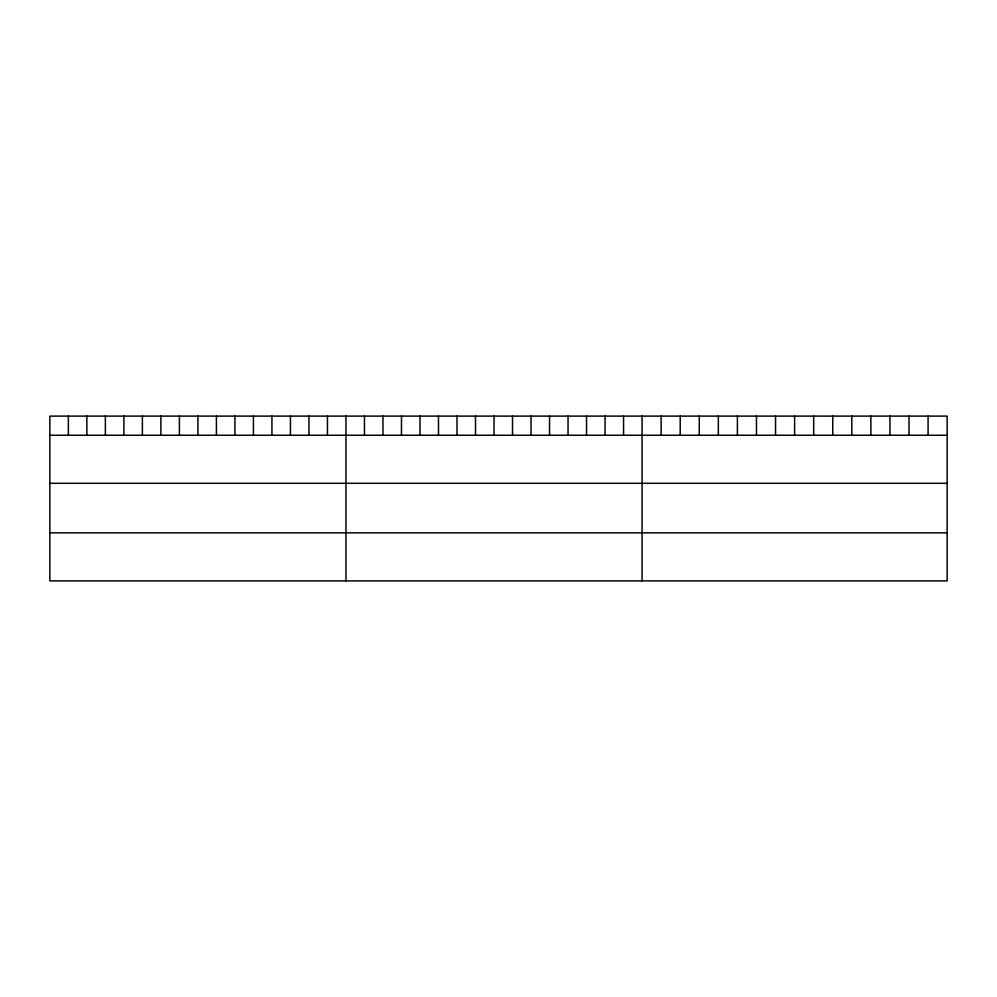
<?xml version="1.0" encoding="UTF-8"?>
<svg xmlns="http://www.w3.org/2000/svg" width="997" height="997" viewBox="0 0 997 997"><rect width="100%" height="100%" fill="white"/><g stroke="black" fill="none" stroke-linecap="round" stroke-linejoin="round"><path stroke-width="1.5" d="M947.15 435.253L947.15 580.89L49.85 580.89L49.85 416.11L947.15 416.11L947.15 435.253L49.85 435.253M49.85 483.308L947.15 483.308M49.85 532.834L947.15 532.834M928.082 416.11L928.082 435.253M909.015 416.11L909.015 435.253M889.947 416.11L889.947 435.253M870.88 416.11L870.88 435.253M851.812 416.11L851.812 435.253M832.744 416.11L832.744 435.253M813.677 416.11L813.677 435.253M794.609 416.11L794.609 435.253M775.541 416.11L775.541 435.253M756.474 416.11L756.474 435.253M737.406 416.11L737.406 435.253M718.339 416.11L718.339 435.253M699.271 416.11L699.271 435.253M680.203 416.11L680.203 435.253M661.136 416.11L661.136 435.253M642.068 416.11L642.068 580.89M623.561 416.11L623.561 435.253M605.054 416.11L605.054 435.253M586.548 416.11L586.548 435.253M568.041 416.11L568.041 435.253M549.534 416.11L549.534 435.253M531.027 416.11L531.027 435.253M512.52 416.11L512.52 435.253M494.014 416.11L494.014 435.253M475.507 416.11L475.507 435.253M457 416.11L457 435.253M438.493 416.11L438.493 435.253M419.986 416.11L419.986 435.253M401.479 416.11L401.479 435.253M382.973 416.11L382.973 435.253M364.466 416.11L364.466 435.253M345.959 416.11L345.959 580.89M327.452 416.11L327.452 435.253M308.945 416.11L308.945 435.253M290.439 416.11L290.439 435.253M271.932 416.11L271.932 435.253M253.425 416.11L253.425 435.253M234.918 416.11L234.918 435.253M216.411 416.11L216.411 435.253M197.905 416.11L197.905 435.253M179.398 416.11L179.398 435.253M160.891 416.11L160.891 435.253M142.384 416.11L142.384 435.253M123.877 416.11L123.877 435.253M105.37 416.11L105.37 435.253M86.864 416.11L86.864 435.253M68.357 416.11L68.357 435.253"/></g></svg>
